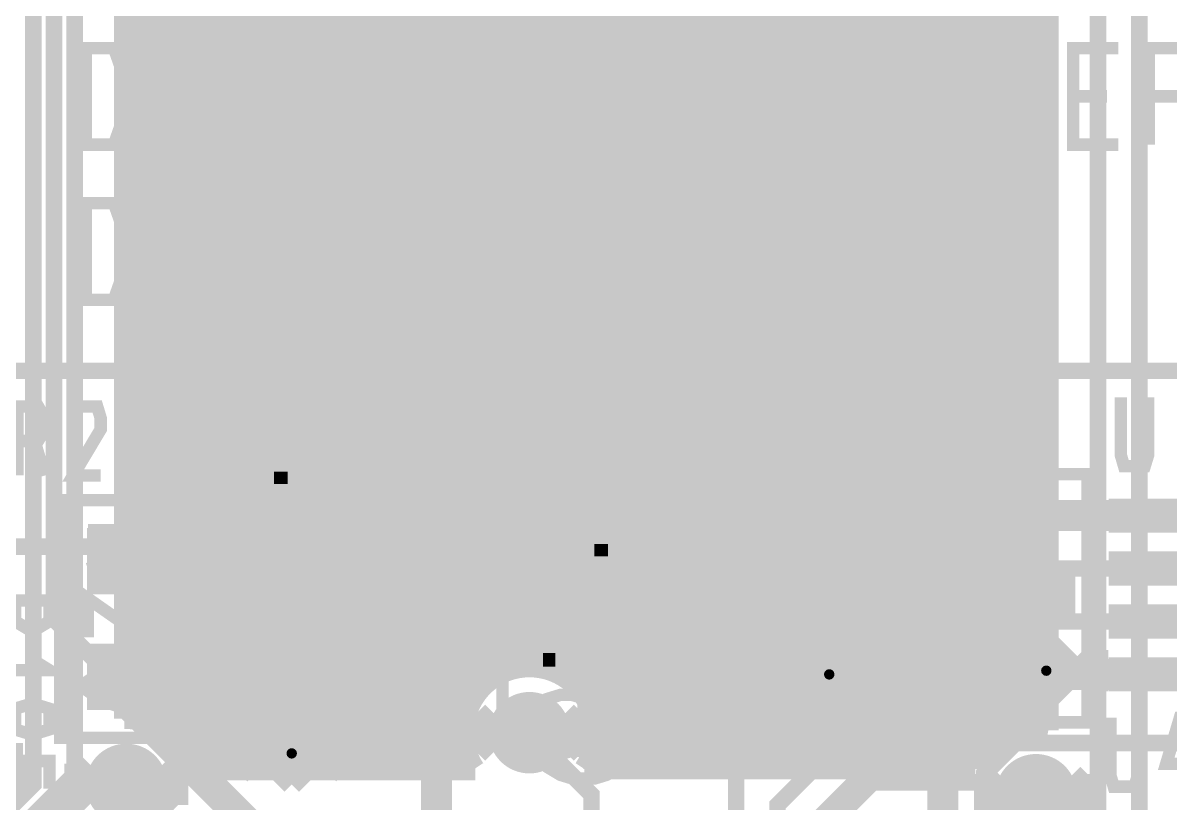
# Model space of a CAD drawing. Extents: x -10 to 131, y -93 to 209.
# Drawn here: x 29.84 to 43.94, y -17.5 to -7.92 of the extents above; entities that cross this region are included whole.
import ezdxf

# ---------------------------------------------------------------- set-up
doc = ezdxf.new("R2010")
doc.units = 0
doc.header["$MEASUREMENT"] = 0
doc.layers.get('0').update_dxf_attribs({"linetype": 'CONTINUOUS'})
for name, color, linetype in [('22-303-0_AST', 7, 'CONTINUOUS'), ('22-303-0_BOT', 2, 'CONTINUOUS'), ('22-303-0_DRD', 6, 'CONTINUOUS'), ('22-303-0_DRL', 1, 'CONTINUOUS'), ('22-303-0_GND', 3, 'CONTINUOUS'), ('22-303-0_IN1', 10, 'CONTINUOUS'), ('22-303-0_SMT', 9, 'CONTINUOUS'), ('22-303-0_SPT', 11, 'CONTINUOUS'), ('22-303-0_SST', 8, 'CONTINUOUS'), ('22-303-0_TOP', 15, 'CONTINUOUS'), ('THRUHOLE_TAP', 2, 'CONTINUOUS')]:
    doc.layers.add(name, color=color, linetype=linetype)

# ---------------------------------------------------------------- blocks, each defined once
blk = doc.blocks.new('ROUND_70')
at = {"const_width": 0.29972}
blk.add_lwpolyline([(-0.14986, 0, 1), (0.14986, 0, 1)], format="xyb", close=True, dxfattribs=at)
blk = doc.blocks.new('ROUND_75')
at = {"const_width": 0.29972}
blk.add_lwpolyline([(-0.14986, 0, 1), (0.14986, 0, 1)], format="xyb", close=True, dxfattribs=at)
blk = doc.blocks.new('ROUND_117')
at = {"const_width": 0.10033}
blk.add_lwpolyline([(-0.050164, 0, 1), (0.050164, 0, 1)], format="xyb", close=True, dxfattribs=at)
blk = doc.blocks.new('ROUND_100')
at = {"const_width": 0.50038}
blk.add_lwpolyline([(-0.25019, 0, 1), (0.25019, 0, 1)], format="xyb", close=True, dxfattribs=at)
blk = doc.blocks.new('ROUND_101')
at = {"const_width": 0.0635}
blk.add_lwpolyline([(-0.03175, 0, 1), (0.03175, 0, 1)], format="xyb", close=True, dxfattribs=at)
blk = doc.blocks.new('RECTANGLE_3')
blk.add_solid([(0.4826, 0.4064), (0.4826, -0.4064), (-0.4826, 0.4064), (-0.4826, -0.4064)])
blk = doc.blocks.new('RECTANGLE_52')
blk.add_solid([(0.44958, 0.20955), (0.44958, -0.20955), (-0.44958, 0.20955), (-0.44958, -0.20955)])
blk = doc.blocks.new('ROUND_108')
at = {"const_width": 0.10033}
blk.add_lwpolyline([(-0.050164, 0, 1), (0.050164, 0, 1)], format="xyb", close=True, dxfattribs=at)

msp = doc.modelspace()

# ---------------------------------------------------------------- linework, layer by layer
at = {"layer": '22-303-0_AST', "const_width": 0.1524}
for points in [[(32.61106, -9.41324), (32.61106, -8.22706), (32.47136, -8.42518)], [(30.54858, -9.41324), (30.9626, -9.41324), (31.1023, -9.017), (31.1023, -8.62076), (30.9626, -8.22706), (30.54858, -8.22706)], [(30.61716, -9.41324), (30.61716, -8.22706)], [(31.96082, -9.41324), (31.47568, -9.41324), (31.47568, -8.22706)], [(33.60674, -8.81888), (33.19018, -8.81888), (33.1216, -8.62076), (33.1216, -8.42518), (33.19018, -8.22706), (33.60674, -8.22706), (33.67532, -8.42518), (33.67532, -8.62076), (33.39846, -9.41324)], [(34.68116, -9.41324), (34.61258, -9.21512), (34.61258, -8.42518), (34.68116, -8.22706), (35.09772, -8.22706), (35.1663, -8.42518), (35.1663, -9.21512), (35.09772, -9.41324), (34.68116, -9.41324)], [(35.53968, -8.81888), (35.9537, -8.81888), (36.0934, -8.62076), (36.0934, -8.42518), (35.9537, -8.22706), (35.53968, -8.22706), (35.53968, -9.41324)], [(37.0205, -8.22706), (36.46678, -8.22706)], [(36.74364, -9.41324), (36.74364, -8.22706)], [(37.46246, -9.41324), (37.39388, -9.21512), (37.39388, -8.42518), (37.46246, -8.22706), (37.87902, -8.22706), (37.9476, -8.42518), (37.9476, -9.21512), (37.87902, -9.41324), (37.46246, -9.41324)], [(38.8747, -8.15594), (38.32098, -8.15594)], [(39.24808, -9.41324), (39.24808, -8.22706), (39.8018, -8.22706)], [(40.5892, -8.22706), (40.31488, -8.22706)], [(40.45204, -9.41324), (40.45204, -8.22706)], [(41.44772, -9.41324), (40.96512, -9.41324), (40.96512, -8.22706)], [(42.37482, -8.22706), (41.8211, -8.22706)], [(42.09796, -9.41324), (42.09796, -8.22706)], [(43.30192, -9.41324), (42.7482, -9.41324), (42.7482, -8.22706), (43.30192, -8.22706)], [(43.6753, -8.81888), (44.09186, -8.81888), (44.22902, -8.62076), (44.22902, -8.42518), (44.09186, -8.22706), (43.6753, -8.22706), (43.6753, -9.41324)], [(39.6621, -8.81888), (39.24808, -8.81888)], [(43.16476, -8.81888), (42.7482, -8.81888)], [(32.74822, -9.41324), (32.47136, -9.41324)], [(40.5892, -9.41324), (40.31488, -9.41324)], [(38.8747, -9.80694), (38.32098, -9.80694)], [(30.54858, -11.31824), (30.9626, -11.31824), (31.1023, -10.922), (31.1023, -10.52576), (30.9626, -10.13206), (30.54858, -10.13206)], [(30.61716, -11.31824), (30.61716, -10.13206)], [(31.96082, -11.31824), (31.47568, -11.31824), (31.47568, -10.13206)], [(32.88792, -11.31824), (32.3342, -11.31824), (32.88792, -10.52576), (32.88792, -10.33018), (32.8168, -10.13206), (32.40278, -10.13206), (32.3342, -10.33018)], [(33.46704, -11.31824), (33.32988, -11.12012), (33.2613, -10.922), (33.2613, -10.52576), (33.32988, -10.33018), (33.46704, -10.13206), (33.60674, -10.13206), (33.7439, -10.33018), (33.81502, -10.52576), (33.81502, -10.922), (33.7439, -11.12012), (33.60674, -11.31824), (33.46704, -11.31824)], [(35.1663, -10.13206), (34.61258, -10.13206)], [(34.88944, -11.31824), (34.88944, -10.13206)], [(36.0934, -11.31824), (35.53968, -11.31824), (35.53968, -10.13206), (36.0934, -10.13206)], [(37.0205, -10.33018), (36.95192, -10.13206), (36.53536, -10.13206), (36.46678, -10.33018), (36.46678, -10.52576), (36.53536, -10.72388), (36.95192, -10.72388), (37.0205, -10.922), (37.0205, -11.12012), (36.95192, -11.31824), (36.53536, -11.31824), (36.46678, -11.12012)], [(37.9476, -10.13206), (37.39388, -10.13206)], [(37.67074, -11.31824), (37.67074, -10.13206)], [(39.73322, -11.31824), (39.24808, -11.31824), (39.24808, -10.13206)], [(40.66032, -11.31824), (40.1066, -11.31824), (40.1066, -10.13206), (40.66032, -10.13206)], [(41.0337, -11.31824), (41.44772, -11.31824), (41.58742, -10.922), (41.58742, -10.52576), (41.44772, -10.13206), (41.0337, -10.13206)], [(41.10228, -11.31824), (41.10228, -10.13206)], [(35.9537, -10.72388), (35.53968, -10.72388)], [(40.52062, -10.72388), (40.1066, -10.72388)], [(38.8747, -11.71194), (38.32098, -11.71194)], [(39.497, -13.97), (39.497, -16.51), (42.926, -16.51), (42.926, -13.462), (40.005, -13.462), (39.497, -13.97)], [(31.9405, -16.7005), (31.9405, -13.7795), (30.3022, -13.7795), (30.3022, -16.7005), (31.9405, -16.7005)], [(32.1945, -13.7795), (32.1945, -16.7005), (33.8328, -16.7005), (33.8328, -13.7795), (32.1945, -13.7795)], [(34.0995, -13.7795), (34.0995, -16.7005), (35.7378, -16.7005), (35.7378, -13.7795), (34.0995, -13.7795)], [(40.03548, -13.79474), (40.03548, -14.14272)], [(40.22852, -13.79474), (40.04056, -13.79474)], [(40.17264, -13.77442), (40.17264, -14.16558)], [(40.3098, -13.87602), (40.3098, -14.06398)], [(40.33012, -13.9319), (39.93896, -13.9319)], [(31.15056, -14.15034), (31.15056, -14.50594), (31.32074, -14.62532), (31.49092, -14.62532), (31.65856, -14.50594), (31.65856, -14.15034), (30.64256, -14.15034)], [(32.6009, -14.50848), (32.43326, -14.45006), (32.43326, -14.09446), (32.6009, -14.0335), (33.27908, -14.0335), (33.44926, -14.09446), (33.44926, -14.45006), (33.27908, -14.50848)], [(34.84626, -14.0335), (34.84626, -14.3891), (35.0139, -14.50848), (35.18408, -14.50848), (35.35426, -14.3891), (35.35426, -14.0335), (34.33826, -14.0335)], [(40.30726, -14.06906), (39.95928, -14.06906)], [(31.15056, -14.44752), (30.64256, -14.62532)], [(34.84626, -14.33068), (34.33826, -14.50848)], [(41.8084, -14.8844), (40.96004, -14.8844), (40.7924, -14.82598), (40.7924, -14.47038), (40.96004, -14.40942), (41.8084, -14.40942)], [(30.64256, -15.46352), (30.64256, -14.98854), (31.32074, -15.46352), (31.49092, -15.46352), (31.65856, -15.40256), (31.65856, -15.04696), (31.49092, -14.98854)], [(32.43326, -15.2273), (32.43326, -14.99108)], [(32.43326, -15.11046), (33.44926, -15.11046), (33.27908, -14.99108)], [(34.33826, -15.2273), (34.33826, -14.99108)], [(34.33826, -15.11046), (35.35426, -15.11046), (35.18408, -14.99108)], [(40.96004, -15.24762), (40.7924, -15.30858), (40.7924, -15.66418), (40.96004, -15.7226), (41.3004, -15.7226), (41.46804, -15.60322), (41.46804, -15.24762), (41.8084, -15.24762), (41.8084, -15.7226)], [(32.43326, -15.77086), (32.6009, -15.65148), (32.77108, -15.59306), (33.1089, -15.59306), (33.27908, -15.65148), (33.44926, -15.77086), (33.44926, -15.8877), (33.27908, -16.00708), (33.1089, -16.0655), (32.77108, -16.0655), (32.6009, -16.00708), (32.43326, -15.8877), (32.43326, -15.77086)], [(34.84626, -16.00708), (34.84626, -15.65148), (35.0139, -15.59306), (35.18408, -15.59306), (35.35426, -15.65148), (35.35426, -16.00708), (35.18408, -16.0655), (35.0139, -16.0655), (34.33826, -15.82928)], [(30.64256, -16.00454), (30.81274, -15.88516), (30.98292, -15.82674), (31.32074, -15.82674), (31.49092, -15.88516), (31.65856, -16.00454), (31.65856, -16.12392), (31.49092, -16.24076), (31.32074, -16.30172), (30.98292, -16.30172), (30.81274, -16.24076), (30.64256, -16.12392), (30.64256, -16.00454)], [(39.497, -17.78), (39.497, -20.32), (42.926, -20.32), (42.926, -17.272), (40.005, -17.272), (39.497, -17.78)]]:
    msp.add_lwpolyline(points, dxfattribs=at)
for points in [[(40.13454, -13.76934, 0.4142136), (39.93388, -13.97)], [(40.3352, -13.97, 0.4142136), (40.13454, -13.76934)], [(39.93388, -13.97, 0.4142136), (40.13454, -14.17066)], [(40.13454, -14.17066, 0.4142136), (40.3352, -13.97)]]:
    msp.add_lwpolyline(points, format="xyb", dxfattribs=at)
at = {"layer": '22-303-0_BOT'}
for points, const_width in [([(35.0266, 21.1074), (35.0266, -17.0815)], 0.254), ([(35.2552, 21.1074), (35.2552, -17.0815)], 0.254), ([(35.4838, 21.1074), (35.4838, -16.0782)], 0.254), ([(35.7124, 21.1074), (35.7124, -15.91056)], 0.254), ([(35.941, 21.1074), (35.941, -15.83944)], 0.254), ([(36.1696, 21.1074), (36.1696, -15.83436)], 0.254), ([(34.798, 20.9804), (34.798, -17.0815)], 0.254), ([(34.5694, 20.7518), (34.5694, -17.0815)], 0.254), ([(34.3408, 20.5232), (34.3408, -17.0815)], 0.254), ([(34.1122, 20.2946), (34.1122, -17.0815)], 0.254), ([(33.8836, 20.066), (33.8836, -17.0815)], 0.254), ([(33.655, 19.8374), (33.655, -17.0815)], 0.254), ([(40.9702, 19.52752), (40.9702, -17.0815)], 0.254), ([(40.7416, 16.55826), (40.7416, -17.0815)], 0.254), ([(40.513, 16.26362), (40.513, -17.0815)], 0.254), ([(40.2844, 16.13154), (40.2844, -17.0815)], 0.254), ([(42.926, -20.828), (43.561, -20.193), (43.561, 14.859)], 0.2032), ([(41.1988, 14.34846), (41.1988, -17.0815)], 0.254), ([(41.4274, 14.0843), (41.4274, -17.0815)], 0.254), ([(41.656, 13.96492), (41.656, -16.89862)], 0.254), ([(41.8846, 13.92428), (41.8846, -16.7005)], 0.254), ([(40.0558, 11.00328), (40.0558, -17.0815)], 0.254), ([(38.9128, 10.76452), (38.9128, -17.0815)], 0.254), ([(39.8272, 10.76452), (39.8272, -17.0815)], 0.254), ([(39.1414, 10.6553), (39.1414, -17.0815)], 0.254), ([(39.37, 10.62228), (39.37, -17.0815)], 0.254), ([(39.5986, 10.6553), (39.5986, -17.0815)], 0.254), ([(36.3982, 8.84428), (36.3982, -15.9004)], 0.254), ([(36.6268, 8.60552), (36.6268, -16.0528)], 0.254), ([(36.8554, 8.4963), (36.8554, -16.45666)], 0.254), ([(37.084, 8.46328), (37.084, -17.0815)], 0.254), ([(37.3126, 4.10718), (37.3126, -17.0815)], 0.254), ([(38.6842, 4.18846), (38.6842, -17.0815)], 0.254), ([(37.5412, 3.88874), (37.5412, -17.0815)], 0.254), ([(38.4556, 3.9243), (38.4556, -17.0815)], 0.254), ([(37.7698, 3.78968), (37.7698, -17.0815)], 0.254), ([(37.9984, 3.76428), (37.9984, -17.0815)], 0.254), ([(38.227, 3.80492), (38.227, -17.0815)], 0.254), ([(33.4264, 2.35966), (33.4264, -17.0815)], 0.254), ([(30.861, 2.159), (29.464, 0.762), (29.464, -1.016), (29.972, -1.524), (29.972, -17.272), (25.146, -22.098), (22.86, -22.098)], 0.2032), ([(33.1978, 1.9558), (33.1978, -17.0815)], 0.254), ([(32.7406, 1.73736), (32.7406, -17.0815)], 0.254), ([(32.9692, 1.8034), (32.9692, -17.0815)], 0.254), ([(30.353, -20.701), (30.48, -20.574), (30.48, -1.397), (29.972, -0.889), (29.972, 0.381), (30.353, 0.762)], 0.2032), ([(32.512, -0.37084), (32.512, -17.0815)], 0.254), ([(31.5976, -0.62992), (31.5976, -16.6243)], 0.254), ([(31.8262, -0.67818), (31.8262, -16.88846)], 0.254), ([(32.0548, -0.6604), (32.0548, -17.0815)], 0.254), ([(32.2834, -0.5715), (32.2834, -17.0815)], 0.254), ([(31.369, -0.9017), (31.369, -16.50492)], 0.254), ([(31.1404, -1.24206), (31.1404, -16.46428)], 0.254), ([(31.0896, -1.397), (31.0896, -16.46428)], 0.254), ([(42.799, -1.905), (43.053, -2.159), (43.053, -18.034), (42.545, -18.542)], 0.2032), ([(42.1132, -2.33172), (42.1132, -16.6116)], 0.254), ([(42.3418, -2.57048), (42.3418, -16.59128)], 0.254), ([(42.4434, -2.6289), (42.4434, -16.60652)], 0.254), ([(42.4434, -7.9502), (31.0896, -7.9502)], 0.254), ([(42.4434, -8.1788), (31.0896, -8.1788)], 0.254), ([(42.4434, -8.4074), (31.0896, -8.4074)], 0.254), ([(42.4434, -8.636), (31.0896, -8.636)], 0.254), ([(42.4434, -8.8646), (31.0896, -8.8646)], 0.254), ([(42.4434, -9.0932), (31.0896, -9.0932)], 0.254), ([(42.4434, -9.3218), (31.0896, -9.3218)], 0.254), ([(42.4434, -9.5504), (31.0896, -9.5504)], 0.254), ([(42.4434, -9.779), (31.0896, -9.779)], 0.254), ([(42.4434, -10.0076), (31.0896, -10.0076)], 0.254), ([(42.4434, -10.2362), (31.0896, -10.2362)], 0.254), ([(42.4434, -10.4648), (31.0896, -10.4648)], 0.254), ([(42.4434, -10.6934), (31.0896, -10.6934)], 0.254), ([(42.4434, -10.922), (31.0896, -10.922)], 0.254), ([(42.4434, -11.1506), (31.0896, -11.1506)], 0.254), ([(42.4434, -11.3792), (31.0896, -11.3792)], 0.254), ([(42.4434, -11.6078), (31.0896, -11.6078)], 0.254), ([(42.4434, -11.8364), (31.0896, -11.8364)], 0.254), ([(42.4434, -12.065), (31.0896, -12.065)], 0.254), ([(42.4434, -12.2936), (31.0896, -12.2936)], 0.254), ([(42.4434, -12.5222), (31.0896, -12.5222)], 0.254), ([(42.4434, -12.7508), (31.0896, -12.7508)], 0.254), ([(42.4434, -12.9794), (31.0896, -12.9794)], 0.254), ([(42.4434, -13.208), (31.0896, -13.208)], 0.254), ([(42.4434, -13.4366), (31.0896, -13.4366)], 0.254), ([(42.4434, -13.6652), (31.0896, -13.6652)], 0.254), ([(42.4434, -13.8938), (31.0896, -13.8938)], 0.254), ([(42.4434, -14.1224), (31.0896, -14.1224)], 0.254), ([(42.4434, -14.351), (31.0896, -14.351)], 0.254), ([(42.4434, -14.5796), (31.0896, -14.5796)], 0.254), ([(42.4434, -14.8082), (31.0896, -14.8082)], 0.254), ([(42.4434, -15.0368), (31.0896, -15.0368)], 0.254), ([(42.4434, -15.2654), (31.0896, -15.2654)], 0.254), ([(42.4434, -15.494), (31.0896, -15.494)], 0.254), ([(42.4434, -15.7226), (31.0896, -15.7226)], 0.254), ([(35.64128, -15.9512), (31.0896, -15.9512)], 0.254), ([(42.4434, -15.9512), (36.49472, -15.9512)], 0.254), ([(35.40252, -16.1798), (31.0896, -16.1798)], 0.254), ([(42.4434, -16.1798), (36.73348, -16.1798)], 0.254), ([(35.2933, -16.4084), (31.0896, -16.4084)], 0.254), ([(31.115, -16.46428), (31.08961, -16.46468)], 0.254), ([(42.4434, -16.4084), (36.8427, -16.4084)], 0.254), ([(35.26028, -16.637), (31.61284, -16.637)], 0.254), ([(42.02176, -16.637), (36.87572, -16.637)], 0.254), ([(35.2933, -16.8656), (31.8135, -16.8656)], 0.254), ([(41.68394, -16.8656), (36.8427, -16.8656)], 0.254), ([(36.8554, -16.81734), (36.8554, -17.0815)], 0.254), ([(35.39236, -17.0815), (31.91256, -17.0815)], 0.254), ([(35.40252, -17.0942), (31.92526, -17.0942)], 0.254), ([(41.54678, -17.0815), (36.7411, -17.0815)], 0.254), ([(42.291, -17.399), (42.291, -17.526), (42.037, -17.78), (31.623, -17.78), (31.115, -17.272)], 0.381)]:
    msp.add_lwpolyline(points, dxfattribs=dict(at, const_width=const_width))
at = {"layer": '22-303-0_BOT', "const_width": 0.254}
for points in [[(36.068, -15.82928, 0.4142136), (35.26028, -16.637)], [(36.87572, -16.637, 0.4142136), (36.068, -15.82928)], [(31.89478, -17.06372, 0.3396753), (31.115, -16.46428)], [(42.291, -16.59128, 0.3004709), (41.54678, -17.0815)], [(42.4434, -16.60652, 0.0475328), (42.291, -16.592)], [(35.26028, -16.637, 0.1465107), (35.39321, -17.08094)], [(36.7411, -17.0815, 0.1469533), (36.87462, -16.637)]]:
    msp.add_lwpolyline(points, format="xyb", dxfattribs=at)
at = {"layer": '22-303-0_DRD', "const_width": 0.254}
for points in [[(39.116, -16.17472), (39.751, -15.53972)], [(39.116, -16.17472), (39.751, -15.53972)], [(39.116, -16.17472), (39.751, -15.53972)], [(39.751, -15.53972), (40.386, -16.17472)], [(39.751, -15.53972), (40.386, -16.17472)], [(39.751, -15.53972), (40.386, -16.17472)], [(41.783, -16.129), (42.418, -15.494)], [(41.783, -16.129), (42.418, -15.494)], [(41.783, -15.621), (41.783, -16.129)], [(42.418, -16.256), (41.783, -15.621)], [(41.783, -15.621), (41.783, -16.129)], [(42.418, -16.256), (41.783, -15.621)], [(42.418, -15.494), (43.053, -16.129)], [(42.418, -15.494), (43.053, -16.129)], [(43.053, -15.621), (42.418, -16.256)], [(43.053, -15.621), (42.418, -16.256)], [(43.053, -16.129), (43.053, -15.621)], [(43.053, -16.129), (43.053, -15.621)], [(39.116, -15.66672), (39.116, -16.17472)], [(39.751, -16.30172), (39.116, -15.66672)], [(39.116, -15.66672), (39.116, -16.17472)], [(39.751, -16.30172), (39.116, -15.66672)], [(39.116, -15.66672), (39.116, -16.17472)], [(39.751, -16.30172), (39.116, -15.66672)], [(40.386, -15.66672), (39.751, -16.30172)], [(40.386, -15.66672), (39.751, -16.30172)], [(40.386, -15.66672), (39.751, -16.30172)], [(40.386, -16.17472), (40.386, -15.66672)], [(40.386, -16.17472), (40.386, -15.66672)], [(40.386, -16.17472), (40.386, -15.66672)], [(35.433, -16.891), (36.068, -16.256)], [(36.068, -16.256), (36.703, -16.891)], [(35.433, -16.383), (35.433, -16.891)], [(36.068, -17.018), (35.433, -16.383)], [(36.703, -16.383), (36.068, -17.018)], [(36.703, -16.891), (36.703, -16.383)], [(32.512, -17.145), (33.147, -16.51)], [(32.512, -17.145), (33.147, -16.51)], [(33.147, -16.51), (33.782, -17.145)], [(33.147, -16.51), (33.782, -17.145)], [(29.083, -16.637), (29.718, -17.272)], [(29.083, -16.637), (29.718, -17.272)], [(32.512, -16.637), (32.512, -17.145)], [(33.147, -17.272), (32.512, -16.637)], [(32.512, -16.637), (32.512, -17.145)], [(33.147, -17.272), (32.512, -16.637)], [(33.782, -16.637), (33.147, -17.272)], [(33.782, -16.637), (33.147, -17.272)], [(33.782, -17.145), (33.782, -16.637)], [(33.782, -17.145), (33.782, -16.637)], [(29.718, -16.764), (29.083, -17.399)], [(29.718, -16.764), (29.083, -17.399)], [(29.718, -17.272), (29.718, -16.764)], [(29.718, -17.272), (29.718, -16.764)], [(30.48, -17.526), (31.115, -16.891)], [(31.115, -16.891), (31.75, -17.526)], [(30.48, -17.018), (30.48, -17.526)], [(31.115, -17.653), (30.48, -17.018)], [(31.75, -17.018), (31.115, -17.653)], [(31.75, -17.526), (31.75, -17.018)], [(41.656, -17.653), (42.291, -17.018)], [(42.291, -17.018), (42.926, -17.653)], [(41.656, -17.145), (41.656, -17.653)], [(42.291, -17.78), (41.656, -17.145)], [(42.926, -17.145), (42.291, -17.78)], [(42.926, -17.653), (42.926, -17.145)]]:
    msp.add_lwpolyline(points, dxfattribs=at)
at = {"layer": '22-303-0_IN1', "const_width": 0.2032}
for points in [[(37.719, -27.94), (39.116, -26.543), (39.116, -23.622), (38.608, -23.114), (38.608, -16.129), (40.005, -14.732), (40.005, 16.891)], [(39.37, -22.606), (39.116, -22.352), (39.116, -17.526), (40.513, -16.129), (40.513, 13.335), (41.91, 14.732)], [(27.305, -14.351), (33.274, -14.351), (35.56, -16.637), (36.068, -16.637)]]:
    msp.add_lwpolyline(points, dxfattribs=at)
at = {"layer": '22-303-0_SST'}
for points, const_width in [([(13.589, -12.192), (13.589, 5.969), (46.609, 5.969), (46.609, -12.192), (13.589, -12.192)], 0.2032), ([(32.61106, -9.41324), (32.61106, -8.22706), (32.47136, -8.42518)], 0.1524), ([(30.54858, -9.41324), (30.9626, -9.41324), (31.1023, -9.017), (31.1023, -8.62076), (30.9626, -8.22706), (30.54858, -8.22706)], 0.1524), ([(30.61716, -9.41324), (30.61716, -8.22706)], 0.1524), ([(31.96082, -9.41324), (31.47568, -9.41324), (31.47568, -8.22706)], 0.1524), ([(33.60674, -8.81888), (33.19018, -8.81888), (33.1216, -8.62076), (33.1216, -8.42518), (33.19018, -8.22706), (33.60674, -8.22706), (33.67532, -8.42518), (33.67532, -8.62076), (33.39846, -9.41324)], 0.1524), ([(34.68116, -9.41324), (34.61258, -9.21512), (34.61258, -8.42518), (34.68116, -8.22706), (35.09772, -8.22706), (35.1663, -8.42518), (35.1663, -9.21512), (35.09772, -9.41324), (34.68116, -9.41324)], 0.1524), ([(35.53968, -8.81888), (35.9537, -8.81888), (36.0934, -8.62076), (36.0934, -8.42518), (35.9537, -8.22706), (35.53968, -8.22706), (35.53968, -9.41324)], 0.1524), ([(37.0205, -8.22706), (36.46678, -8.22706)], 0.1524), ([(36.74364, -9.41324), (36.74364, -8.22706)], 0.1524), ([(37.46246, -9.41324), (37.39388, -9.21512), (37.39388, -8.42518), (37.46246, -8.22706), (37.87902, -8.22706), (37.9476, -8.42518), (37.9476, -9.21512), (37.87902, -9.41324), (37.46246, -9.41324)], 0.1524), ([(38.8747, -8.15594), (38.32098, -8.15594)], 0.1524), ([(39.24808, -9.41324), (39.24808, -8.22706), (39.8018, -8.22706)], 0.1524), ([(40.5892, -8.22706), (40.31488, -8.22706)], 0.1524), ([(40.45204, -9.41324), (40.45204, -8.22706)], 0.1524), ([(41.44772, -9.41324), (40.96512, -9.41324), (40.96512, -8.22706)], 0.1524), ([(42.37482, -8.22706), (41.8211, -8.22706)], 0.1524), ([(42.09796, -9.41324), (42.09796, -8.22706)], 0.1524), ([(43.30192, -9.41324), (42.7482, -9.41324), (42.7482, -8.22706), (43.30192, -8.22706)], 0.1524), ([(43.6753, -8.81888), (44.09186, -8.81888), (44.22902, -8.62076), (44.22902, -8.42518), (44.09186, -8.22706), (43.6753, -8.22706), (43.6753, -9.41324)], 0.1524), ([(39.6621, -8.81888), (39.24808, -8.81888)], 0.1524), ([(43.16476, -8.81888), (42.7482, -8.81888)], 0.1524), ([(32.74822, -9.41324), (32.47136, -9.41324)], 0.1524), ([(40.5892, -9.41324), (40.31488, -9.41324)], 0.1524), ([(38.8747, -9.80694), (38.32098, -9.80694)], 0.1524), ([(30.54858, -11.31824), (30.9626, -11.31824), (31.1023, -10.922), (31.1023, -10.52576), (30.9626, -10.13206), (30.54858, -10.13206)], 0.1524), ([(30.61716, -11.31824), (30.61716, -10.13206)], 0.1524), ([(31.96082, -11.31824), (31.47568, -11.31824), (31.47568, -10.13206)], 0.1524), ([(32.88792, -11.31824), (32.3342, -11.31824), (32.88792, -10.52576), (32.88792, -10.33018), (32.8168, -10.13206), (32.40278, -10.13206), (32.3342, -10.33018)], 0.1524), ([(33.46704, -11.31824), (33.32988, -11.12012), (33.2613, -10.922), (33.2613, -10.52576), (33.32988, -10.33018), (33.46704, -10.13206), (33.60674, -10.13206), (33.7439, -10.33018), (33.81502, -10.52576), (33.81502, -10.922), (33.7439, -11.12012), (33.60674, -11.31824), (33.46704, -11.31824)], 0.1524), ([(35.1663, -10.13206), (34.61258, -10.13206)], 0.1524), ([(34.88944, -11.31824), (34.88944, -10.13206)], 0.1524), ([(36.0934, -11.31824), (35.53968, -11.31824), (35.53968, -10.13206), (36.0934, -10.13206)], 0.1524), ([(37.0205, -10.33018), (36.95192, -10.13206), (36.53536, -10.13206), (36.46678, -10.33018), (36.46678, -10.52576), (36.53536, -10.72388), (36.95192, -10.72388), (37.0205, -10.922), (37.0205, -11.12012), (36.95192, -11.31824), (36.53536, -11.31824), (36.46678, -11.12012)], 0.1524), ([(37.9476, -10.13206), (37.39388, -10.13206)], 0.1524), ([(37.67074, -11.31824), (37.67074, -10.13206)], 0.1524), ([(39.73322, -11.31824), (39.24808, -11.31824), (39.24808, -10.13206)], 0.1524), ([(40.66032, -11.31824), (40.1066, -11.31824), (40.1066, -10.13206), (40.66032, -10.13206)], 0.1524), ([(41.0337, -11.31824), (41.44772, -11.31824), (41.58742, -10.922), (41.58742, -10.52576), (41.44772, -10.13206), (41.0337, -10.13206)], 0.1524), ([(41.10228, -11.31824), (41.10228, -10.13206)], 0.1524), ([(35.9537, -10.72388), (35.53968, -10.72388)], 0.1524), ([(40.52062, -10.72388), (40.1066, -10.72388)], 0.1524), ([(38.8747, -11.71194), (38.32098, -11.71194)], 0.1524), ([(33.01238, -13.50518), (33.01238, -12.65682), (32.92856, -12.79906)], 0.1524), ([(43.67022, -12.51712), (43.67022, -13.22324), (43.62704, -13.36294), (43.37304, -13.36294), (43.3324, -13.22324), (43.3324, -12.51712)], 0.1524), ([(29.77642, -13.05306), (30.03042, -13.05306), (30.11424, -12.91082), (30.11424, -12.77112), (30.03042, -12.62888), (29.77642, -12.62888), (29.77642, -13.47724)], 0.1524), ([(30.80004, -13.47724), (30.46222, -13.47724), (30.80004, -12.91082), (30.80004, -12.77112), (30.75686, -12.62888), (30.50286, -12.62888), (30.46222, -12.77112)], 0.1524), ([(31.27502, -13.47724), (31.18866, -13.335), (31.14802, -13.19276), (31.14802, -12.91082), (31.18866, -12.77112), (31.27502, -12.62888), (31.35884, -12.62888), (31.44266, -12.77112), (31.48584, -12.91082), (31.48584, -13.19276), (31.44266, -13.335), (31.35884, -13.47724), (31.27502, -13.47724)], 0.1524), ([(32.49676, -13.36294), (32.45358, -13.50518), (32.19958, -13.50518), (32.1564, -13.36294), (32.1564, -12.79906), (32.19958, -12.65682), (32.45358, -12.65682), (32.49676, -12.79906)], 0.1524), ([(33.57118, -13.50518), (33.48482, -13.36294), (33.44418, -13.2207), (33.44418, -12.93876), (33.48482, -12.79906), (33.57118, -12.65682), (33.655, -12.65682), (33.73882, -12.79906), (33.782, -12.93876), (33.782, -13.2207), (33.73882, -13.36294), (33.655, -13.50518), (33.57118, -13.50518)], 0.1524), ([(29.98724, -13.05306), (30.11424, -13.47724)], 0.1524), ([(36.94938, -14.39418), (36.94938, -13.54582), (36.86556, -13.68806)], 0.1524), ([(39.497, -13.97), (39.497, -16.51), (42.926, -16.51), (42.926, -13.462), (40.005, -13.462), (39.497, -13.97)], 0.1524), ([(33.0962, -13.50518), (32.92856, -13.50518)], 0.1524), ([(36.0934, -13.97), (36.3474, -13.97), (36.43376, -13.82776), (36.43376, -13.68806), (36.3474, -13.54582), (36.0934, -13.54582), (36.0934, -14.39418)], 0.1524), ([(37.67582, -13.97), (37.42182, -13.97), (37.38118, -13.82776), (37.38118, -13.68806), (37.42182, -13.54582), (37.67582, -13.54582), (37.719, -13.68806), (37.719, -13.82776), (37.54882, -14.39418)], 0.1524), ([(31.9405, -16.7005), (31.9405, -13.7795), (30.3022, -13.7795), (30.3022, -16.7005), (31.9405, -16.7005)], 0.1524), ([(32.1945, -13.7795), (32.1945, -16.7005), (33.8328, -16.7005), (33.8328, -13.7795), (32.1945, -13.7795)], 0.1524), ([(34.0995, -13.7795), (34.0995, -16.7005), (35.7378, -16.7005), (35.7378, -13.7795), (34.0995, -13.7795)], 0.1524), ([(36.30676, -13.97), (36.43376, -14.39418)], 0.1524), ([(37.0332, -14.39418), (36.86556, -14.39418)], 0.1524), ([(29.74848, -15.01394), (29.74848, -15.26794), (29.88818, -15.35176), (30.03042, -15.35176), (30.17012, -15.26794), (30.17012, -15.01394), (29.3243, -15.01394)], 0.1524), ([(36.73348, -14.88694), (36.73348, -15.14094), (36.87318, -15.22476), (37.01542, -15.22476), (37.15512, -15.14094), (37.15512, -14.88694), (36.3093, -14.88694)], 0.1524), ([(36.73348, -15.09776), (36.3093, -15.22476)], 0.1524), ([(36.3093, -15.82674), (36.3093, -15.65656)], 0.1524), ([(36.3093, -15.74292), (37.15512, -15.74292), (37.01542, -15.65656)], 0.1524), ([(29.3243, -15.86992), (30.17012, -15.86992), (30.03042, -15.78356)], 0.1524), ([(36.73348, -16.21536), (36.73348, -16.46936), (36.59124, -16.51254), (36.449, -16.51254), (36.3093, -16.46936), (36.3093, -16.21536), (36.449, -16.17218), (36.59124, -16.17218), (37.15512, -16.34236)], 0.1524), ([(29.74848, -16.59636), (29.88818, -16.63954), (30.03042, -16.63954), (30.17012, -16.59636), (30.17012, -16.34236), (30.03042, -16.29918), (29.88818, -16.29918), (29.74848, -16.34236), (29.74848, -16.59636), (29.60624, -16.63954), (29.464, -16.63954), (29.3243, -16.59636), (29.3243, -16.34236), (29.464, -16.29918), (29.60624, -16.29918), (29.74848, -16.34236)], 0.1524), ([(43.54322, -16.45412), (43.54322, -17.16024), (43.50004, -17.29994), (43.24604, -17.29994), (43.2054, -17.16024), (43.2054, -16.45412)], 0.1524), ([(44.22902, -17.018), (43.8912, -17.018), (44.05884, -16.45412), (44.1452, -16.45412), (44.1452, -17.29994)], 0.1524), ([(29.464, -16.98498), (29.3243, -17.02816), (29.3243, -17.28216), (29.464, -17.32534), (29.74848, -17.32534), (29.88818, -17.23898), (29.88818, -16.98498), (30.17012, -16.98498), (30.17012, -17.32534)], 0.1524), ([(36.3093, -16.98498), (36.449, -16.90116), (36.59124, -16.85798), (36.87318, -16.85798), (37.01542, -16.90116), (37.15512, -16.98498), (37.15512, -17.07134), (37.01542, -17.15516), (36.87318, -17.19834), (36.59124, -17.19834), (36.449, -17.15516), (36.3093, -17.07134), (36.3093, -16.98498)], 0.1524), ([(39.497, -17.78), (39.497, -20.32), (42.926, -20.32), (42.926, -17.272), (40.005, -17.272), (39.497, -17.78)], 0.1524)]:
    msp.add_lwpolyline(points, dxfattribs=dict(at, const_width=const_width))
at = {"layer": '22-303-0_SST', "const_width": 0.1524}
for points in [[(40.13454, -13.76934, 0.4142136), (39.93388, -13.97)], [(40.3352, -13.97, 0.4142136), (40.13454, -13.76934)], [(39.93388, -13.97, 0.4142136), (40.13454, -14.17066)], [(40.13454, -14.17066, 0.4142136), (40.3352, -13.97)]]:
    msp.add_lwpolyline(points, format="xyb", dxfattribs=at)
at = {"layer": '22-303-0_TOP'}
for points, const_width in [([(31.115, -15.9512), (30.9372, -15.9512), (30.226, -15.24), (30.226, -6.604), (32.639, -4.191), (59.182, -4.191), (59.69, -4.699)], 0.2032), ([(39.624, -17.78), (39.751, -17.78), (40.64, -16.891), (40.64, -9.144), (45.085, -4.699), (58.801, -4.699), (62.611, -8.509), (64.77, -8.509), (64.897, -8.636)], 0.2032), ([(38.735, -13.97), (36.322, -13.97), (36.068, -13.716), (31.877, -13.716), (31.115, -14.478), (31.115, -14.5288)], 0.381), ([(43.63466, -13.97), (41.656, -13.97), (41.148, -14.478), (41.148, -20.066), (40.767, -20.447), (36.83, -20.447), (36.83, -19.7612)], 0.381), ([(38.735, -14.62024), (39.46144, -14.62024), (39.46144, -13.97), (38.735, -13.97)], 0.381), ([(43.63466, -13.97), (45.1612, -13.97), (45.72, -14.5288)], 0.381), ([(34.925, -14.5288), (33.02, -14.5288)], 0.381), ([(38.735, -15.27048), (35.84448, -15.27048), (35.1028, -14.5288), (34.925, -14.5288)], 0.381), ([(43.63466, -15.27048), (42.672, -15.27048), (42.672, -14.62024), (43.63466, -14.62024)], 0.2032), ([(33.02, -18.3388), (33.02, -18.161), (31.115, -16.256), (31.115, -15.9512)], 0.381), ([(33.147, -16.891), (33.02, -16.764), (33.02, -15.9512)], 0.381), ([(33.147, -16.891), (33.02, -16.764), (33.02, -15.9512)], 0.381), ([(34.925, -15.9512), (34.925, -18.3388)], 0.381), ([(38.735, -15.92072), (39.751, -15.92072)], 0.381), ([(38.735, -15.92072), (39.751, -15.92072)], 0.381), ([(39.751, -15.92072), (38.735, -15.92072)], 0.381), ([(42.418, -15.875), (42.46372, -15.92072), (43.63466, -15.92072)], 0.381), ([(43.63466, -15.92072), (42.46372, -15.92072), (42.418, -15.875)], 0.381), ([(36.068, -16.637), (36.83, -17.399), (36.83, -18.3388)], 0.2032), ([(15.875, -21.5138), (17.1958, -20.193), (19.558, -20.193), (19.939, -20.574), (22.098, -20.574), (22.479, -20.193), (22.479, -19.431), (22.86, -19.05), (31.75, -19.05), (32.004, -19.304), (32.004, -20.701), (33.274, -21.971), (40.259, -21.971), (41.783, -20.447), (41.783, -17.78), (41.656, -17.653), (41.656, -17.145), (42.037, -16.764), (44.323, -16.764)], 0.2032), ([(29.21, -18.3388), (29.4132, -18.3388), (30.48, -17.272), (31.115, -17.272)], 0.381), ([(31.115, -17.272), (31.115, -18.3388)], 0.2032), ([(31.115, -17.272), (31.115, -18.3388)], 0.2032), ([(43.63466, -17.78), (42.672, -17.78), (42.291, -17.399)], 0.381)]:
    msp.add_lwpolyline(points, dxfattribs=dict(at, const_width=const_width))

# ---------------------------------------------------------------- block references
at = {"layer": '22-303-0_BOT'}
for name, p in [('ROUND_75', (39.751, -15.92072)), ('ROUND_75', (42.418, -15.875)), ('ROUND_70', (36.068, -16.637)), ('ROUND_75', (33.147, -16.891)), ('ROUND_70', (31.115, -17.272)), ('ROUND_70', (42.291, -17.399))]:
    msp.add_blockref(name, p, dxfattribs=at)
at = {"layer": '22-303-0_DRL'}
for p in [(42.418, -15.875), (39.751, -15.92072), (36.068, -16.637), (33.147, -16.891), (31.115, -17.272), (42.291, -17.399)]:
    msp.add_blockref('ROUND_117', p, dxfattribs=at)
at = {"layer": '22-303-0_GND'}
for name, p in [('ROUND_101', (39.751, -15.92072)), ('ROUND_101', (42.418, -15.875)), ('ROUND_100', (36.068, -16.637)), ('ROUND_100', (31.115, -17.272)), ('ROUND_101', (33.147, -16.891)), ('ROUND_100', (42.291, -17.399))]:
    msp.add_blockref(name, p, dxfattribs=at)
at = {"layer": '22-303-0_IN1'}
for name, p in [('ROUND_75', (39.751, -15.92072)), ('ROUND_75', (42.418, -15.875)), ('ROUND_70', (36.068, -16.637)), ('ROUND_75', (33.147, -16.891)), ('ROUND_70', (31.115, -17.272)), ('ROUND_70', (42.291, -17.399))]:
    msp.add_blockref(name, p, dxfattribs=at)
at = {"layer": '22-303-0_SMT'}
for name, p in [('RECTANGLE_52', (38.735, -13.97)), ('RECTANGLE_52', (43.63466, -13.97)), ('RECTANGLE_3', (31.115, -14.5288)), ('RECTANGLE_3', (33.02, -14.5288)), ('RECTANGLE_3', (34.925, -14.5288)), ('RECTANGLE_52', (38.735, -14.62024)), ('RECTANGLE_52', (43.63466, -14.62024)), ('RECTANGLE_52', (38.735, -15.27048)), ('RECTANGLE_52', (43.63466, -15.27048)), ('RECTANGLE_3', (31.115, -15.9512)), ('RECTANGLE_3', (33.02, -15.9512)), ('RECTANGLE_3', (34.925, -15.9512)), ('RECTANGLE_52', (38.735, -15.92072)), ('RECTANGLE_52', (43.63466, -15.92072))]:
    msp.add_blockref(name, p, dxfattribs=at)
at = {"layer": '22-303-0_SPT'}
for name, p in [('RECTANGLE_52', (38.735, -13.97)), ('RECTANGLE_52', (43.63466, -13.97)), ('RECTANGLE_3', (31.115, -14.5288)), ('RECTANGLE_3', (33.02, -14.5288)), ('RECTANGLE_3', (34.925, -14.5288)), ('RECTANGLE_52', (38.735, -14.62024)), ('RECTANGLE_52', (43.63466, -14.62024)), ('RECTANGLE_52', (38.735, -15.27048)), ('RECTANGLE_52', (43.63466, -15.27048)), ('RECTANGLE_3', (31.115, -15.9512)), ('RECTANGLE_3', (33.02, -15.9512)), ('RECTANGLE_3', (34.925, -15.9512)), ('RECTANGLE_52', (38.735, -15.92072)), ('RECTANGLE_52', (43.63466, -15.92072))]:
    msp.add_blockref(name, p, dxfattribs=at)
at = {"layer": '22-303-0_TOP'}
for name, p in [('RECTANGLE_52', (38.735, -13.97)), ('RECTANGLE_52', (43.63466, -13.97)), ('RECTANGLE_3', (31.115, -14.5288)), ('RECTANGLE_3', (33.02, -14.5288)), ('RECTANGLE_3', (34.925, -14.5288)), ('RECTANGLE_52', (38.735, -14.62024)), ('RECTANGLE_52', (43.63466, -14.62024)), ('RECTANGLE_52', (38.735, -15.27048)), ('RECTANGLE_52', (43.63466, -15.27048)), ('RECTANGLE_3', (31.115, -15.9512)), ('RECTANGLE_3', (33.02, -15.9512)), ('RECTANGLE_3', (34.925, -15.9512)), ('ROUND_70', (39.751, -15.92072)), ('ROUND_70', (42.418, -15.875)), ('RECTANGLE_52', (38.735, -15.92072)), ('RECTANGLE_52', (43.63466, -15.92072)), ('ROUND_70', (36.068, -16.637)), ('ROUND_70', (33.147, -16.891)), ('ROUND_70', (31.115, -17.272)), ('ROUND_70', (42.291, -17.399))]:
    msp.add_blockref(name, p, dxfattribs=at)
at = {"layer": 'THRUHOLE_TAP'}
for p in [(42.418, -15.875), (39.751, -15.92072), (36.068, -16.637), (33.147, -16.891), (31.115, -17.272), (42.291, -17.399)]:
    msp.add_blockref('ROUND_108', p, dxfattribs=at)

doc.saveas('drawing.dxf')
